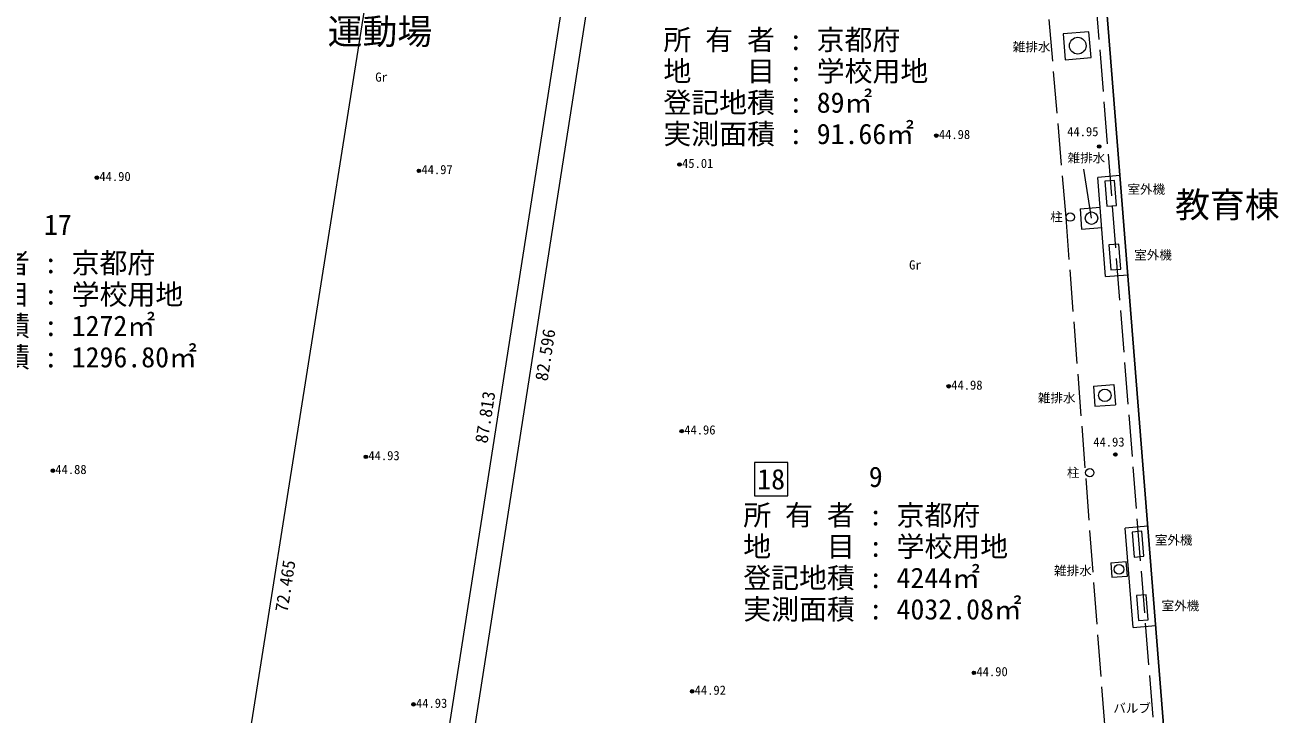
# Model space of a CAD drawing. Units: millimetres, scale not verified. Extents: x -29071210 to -28860960, y -117775216 to -117329466.
# Drawn here: x -29031516 to -28986217, y -117520999 to -117496275 of the extents above; entities that cross this region are included whole.
import ezdxf
from ezdxf.enums import TextEntityAlignment as Align

# ---------------------------------------------------------------- set-up
doc = ezdxf.new("R2010")
doc.units = ezdxf.units.MM
doc.header["$LTSCALE"] = 250
doc.header["$PDMODE"] = 32
doc.header["$PDSIZE"] = 125
doc.linetypes.add('DASHED', pattern=[7.5, 6, -1.5])
for name, color, linetype, lineweight in [('S-SUV', 7, 'Continuous', 13), ('S-SUV-HTXT', 7, 'Continuous', 13), ('S-SUV-ROW', 7, 'Continuous', 15), ('S-SUV-SRVR', 3, 'Continuous', 13), ('S-SUV-STR', 1, 'Continuous', 25)]:
    doc.layers.add(name, color=color, linetype=linetype, lineweight=lineweight)
doc.styles.add('ＭＳ ゴシック', font='')
doc.styles.get('ＭＳ ゴシック').set_extended_font_data('MS Gothic')

# ---------------------------------------------------------------- blocks, each defined once
blk = doc.blocks.new('ﾌﾟﾛｯﾄﾏｰｸ-03_1')
at = {"color": 3, "linetype": 'Continuous', "lineweight": 25}
blk.add_circle((0, 0), 0.5, dxfattribs=at)
at = {"color": 3}
blk.add_point((0, 0), dxfattribs=at)

msp = doc.modelspace()

# ---------------------------------------------------------------- linework, layer by layer
at = {"layer": 'S-SUV'}
for p, q in [((-28992272.6, -117501664.6), (-28993066.6, -117501727.8)), ((-28992783.3, -117505289), (-28993066.6, -117501727.8)), ((-28993700.6, -117502860), (-28992981.1, -117502802.8)), ((-28993700.6, -117502860), (-28993643, -117503585)), ((-28993643, -117503585), (-28992923.4, -117503527.8)), ((-28992783.3, -117505289), (-28991989.3, -117505225.8)), ((-28993222.6, -117509214), (-28992485.6, -117509155.4)), ((-28993222.6, -117509214), (-28993165, -117509939)), ((-28992485.6, -117509155.4), (-28992428, -117509880.4)), ((-28993165, -117509939), (-28992428, -117509880.4)), ((-28991272.1, -117514242.4), (-28992083.6, -117514306.9)), ((-28991800.4, -117517868.1), (-28992083.6, -117514306.9)), ((-28992601, -117515547), (-28992044.5, -117515502.8)), ((-28992601, -117515547), (-28992559.5, -117516069.2)), ((-28992003, -117516025), (-28992044.5, -117515502.8)), ((-28992559.5, -117516069.2), (-28992003, -117516025)), ((-28991800.4, -117517868.1), (-28990988.8, -117517803.5))]:
    msp.add_line(p, q, dxfattribs=at)
at = {"layer": 'S-SUV', "linetype": 'DASHED'}
for points in [[(-28984285.3, -117481393.1), (-28994176.8, -117482204), (-28990849.2, -117524180), (-28980973.7, -117523372.3), (-28980973.7, -117523372.3), (-28983124.8, -117496095.4)], [(-28992798.6, -117521495.4), (-28994201.5, -117503165.1), (-28995759.4, -117484809.8)]]:
    msp.add_lwpolyline(points, dxfattribs=at)
at = {"layer": 'S-SUV'}
for points in [[(-28993381, -117496508), (-28994305, -117496586), (-28994227, -117497510), (-28993303, -117497432)], [(-28992812.1, -117501869.3), (-28992740.8, -117502766.5), (-28992391.9, -117502738.7), (-28992463.2, -117501841.6)], [(-28992662.1, -117504148.5), (-28992590.7, -117505045.6), (-28992241.8, -117505017.9), (-28992313.2, -117504120.7)], [(-28991829.1, -117514448.4), (-28991757.8, -117515345.6), (-28991408.9, -117515317.8), (-28991480.2, -117514420.7)], [(-28991679.1, -117516727.6), (-28991607.7, -117517624.8), (-28991258.8, -117517597), (-28991330.2, -117516699.8)]]:
    msp.add_lwpolyline(points, close=True, dxfattribs=at)
for centre, radius in [((-28993782, -117497007), 300), ((-28994052, -117503153.1), 150), ((-28993288, -117503192), 225), ((-28992810, -117509546), 225), ((-28993350.5, -117512318.5), 150), ((-28992302, -117515786), 175)]:
    msp.add_circle(centre, radius, dxfattribs=at)
at = {"layer": 'S-SUV-HTXT'}
msp.add_line((-28993288, -117503192), (-28993563.6, -117501434.4), dxfattribs=at)
at = {"layer": 'S-SUV-HTXT', "lineweight": 15}
msp.add_lwpolyline([(-29004173.8, -117511952.5), (-29005373.8, -117511952.5), (-29005373.8, -117513152.5), (-29004173.8, -117513152.5)], close=True, dxfattribs=at)
at = {"layer": 'S-SUV-ROW'}
for p, q in [((-29007848, -117467162.7), (-29021345.5, -117553628.7)), ((-29019651.8, -117548684.8), (-29006958.8, -117467372.9)), ((-29016975.3, -117480677.7), (-29028279.6, -117551952.4))]:
    msp.add_line(p, q, dxfattribs=at)
at = {"layer": 'S-SUV-STR'}
msp.add_lwpolyline([(-28983602, -117521866.8), (-28990621, -117522427.2), (-28993640, -117484475.4), (-28986611, -117483934)], close=True, dxfattribs=at)

# ---------------------------------------------------------------- block references
at = {"layer": 'S-SUV-SRVR', "xscale": 75, "yscale": 75}
for p in [(-28998851.8, -117500232.9), (-28993014.6, -117500619.9), (-29008059.9, -117501269.1), (-29028950, -117501738.9), (-29017403.1, -117501492.5), (-28998407.8, -117509221), (-29007981.3, -117510827.3), (-28992432.1, -117511665.4), (-29019305.7, -117511748.4), (-29030529.7, -117512247), (-28997504.5, -117519494.8), (-29007608, -117520160.9), (-29017598.5, -117520628.5)]:
    msp.add_blockref('ﾌﾟﾛｯﾄﾏｰｸ-03_1', p, dxfattribs=at)

# ---------------------------------------------------------------- texts
at = {"layer": 'S-SUV-HTXT', "style": 'ＭＳ ゴシック'}
for s, height, p in [('運動場', 916.4, (-29018801, -117496497.8)), ('雑排水', 329.9, (-28995435.6, -117497050.3)), ('Gr', 329.9, (-29018742.5, -117498133.5)), ('教育棟', 916.4, (-28988416.2, -117502711)), ('Gr', 329.9, (-28999602.8, -117504867.9)), ('雑排水', 329.9, (-28994536.2, -117509637.1)), ('18', 733.1, (-29004773.8, -117512552.5)), ('雑排水', 329.9, (-28993955.6, -117515829.3))]:
    msp.add_text(s, height=height, dxfattribs=at).set_placement(p, align=Align.MIDDLE_CENTER)
for s, height, p in [('所 有 者 : 京都府', 733.1, (-29008636.5, -117497380.7)), ('地\u3000\u3000目 : 学校用地', 733.1, (-29008636.5, -117498505.7)), ('登記地積 : 89㎡', 733.1, (-29008636.5, -117499630.7)), ('実測面積 : 91.66㎡', 733.1, (-29008636.5, -117500755.7)), ('室外機', 329.9, (-28991998.9, -117502418.7)), ('所 有 者 : 京都府', 733.1, (-29035348.5, -117505386.8)), ('室外機', 329.9, (-28991756.3, -117504773.9)), ('地\u3000\u3000目 : 学校用地', 733.1, (-29035348.5, -117506511.8)), ('登記地積 : 1272㎡', 733.1, (-29035348.5, -117507636.8)), ('実測面積 : 1296.80㎡', 733.1, (-29035348.5, -117508761.8)), ('所 有 者 : 京都府', 733.1, (-29005773.8, -117514427.5)), ('地\u3000\u3000目 : 学校用地', 733.1, (-29005773.8, -117515552.5)), ('室外機', 329.9, (-28991016.9, -117514997.8)), ('登記地積 : 4244㎡', 733.1, (-29005773.8, -117516677.5)), ('実測面積 : 4032.08㎡', 733.1, (-29005773.8, -117517802.5)), ('室外機', 329.9, (-28990774.3, -117517353.1)), ('バルブ', 329.9, (-28992507.2, -117521025.9))]:
    msp.add_text(s, height=height, dxfattribs=at).set_placement(p, align=Align.BOTTOM_LEFT)
msp.add_text('雑排水', height=329.9, dxfattribs=at).set_placement((-28993470.5, -117501292), align=Align.BOTTOM_CENTER)
for p in [(-28994319.3, -117503144.6), (-28993721.1, -117512317.4)]:
    msp.add_text('柱', height=329.9, dxfattribs=at).set_placement(p, align=Align.MIDDLE_RIGHT)
for s, p in [('17', (-29029848.5, -117504011.8)), ('9', (-29000773.8, -117513052.5))]:
    msp.add_text(s, height=733.1, dxfattribs=at).set_placement(p, align=Align.BOTTOM_RIGHT)
for s, rotation, p in [('82.596', 81.128, (-29012873, -117508096.3)), ('87.813', 81.128, (-29015029, -117510328.2)), ('72.465', 80.988, (-29022195.4, -117516383.6))]:
    msp.add_text(s, height=458.2, rotation=rotation, dxfattribs=at).set_placement(p, align=Align.MIDDLE_CENTER)
at = {"layer": 'S-SUV-SRVR', "style": 'ＭＳ ゴシック'}
for s, p in [('44.98', (-28998760.9, -117500453.1)), ('44.95', (-28994160.6, -117500350.6)), ('45.01', (-29007969, -117501489.3)), ('44.90', (-29028859.2, -117501959.1)), ('44.97', (-29017312.3, -117501712.7)), ('44.98', (-28998316.9, -117509441.2)), ('44.96', (-29007890.4, -117511047.5)), ('44.93', (-28993224.3, -117511480.8)), ('44.93', (-29019214.8, -117511968.6)), ('44.88', (-29030438.8, -117512467.2)), ('44.90', (-28997413.6, -117519715)), ('44.92', (-29007517.1, -117520381)), ('44.93', (-29017507.7, -117520848.6))]:
    msp.add_text(s, height=329.9, dxfattribs=at).set_placement(p, align=Align.BOTTOM_LEFT)

doc.saveas('drawing.dxf')
